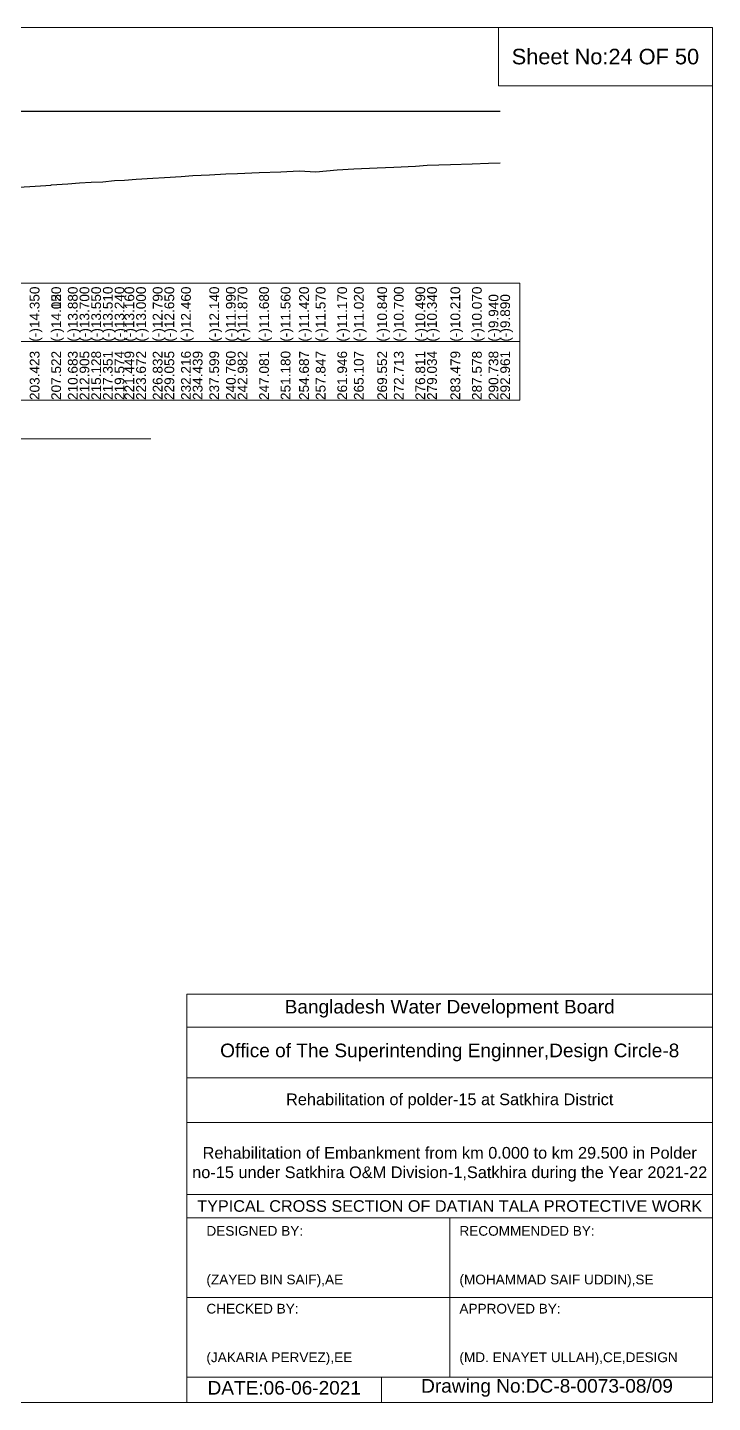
# Model space of a CAD drawing. Header units: inches. Extents: x 89000 to 845000, y -7071 to 31.
# Drawn here: x 451481 to 455000, y -7071 to 0 of the extents above; entities that cross this region are included whole.
import ezdxf

# ---------------------------------------------------------------- set-up
doc = ezdxf.new("R2010")
doc.units = ezdxf.units.IN
doc.header["$LTSCALE"] = 7
doc.header["$MEASUREMENT"] = 0
for name, color, linetype, lineweight in [('Cross section Data Border', 7, 'Continuous', 9), ('Cross Section Labels', 7, 'Continuous', 9), ('Existing_Bed_Level for Xsection', 7, 'Continuous', 25), ('Long Section Labels', 7, 'Continuous', 9)]:
    doc.layers.add(name, color=color, linetype=linetype, lineweight=lineweight)
doc.styles.get("Standard").update_dxf_attribs({"font": 'arial.ttf'})

msp = doc.modelspace()

# ---------------------------------------------------------------- linework, layer by layer
at = {"layer": 'Cross section Data Border'}
msp.add_lwpolyline([(445100, -1315.6), (454009.94614, -1315.6), (454009.94614, -1915.6), (445100, -1915.6)], close=True, dxfattribs=at)
msp.add_lwpolyline([(445100, -1615.6), (454009.94614, -1615.6)], dxfattribs=at)
at = {"layer": 'Cross Section Labels'}
for points in [[(445000, 0), (455000, 0), (455000, -7071), (445000, -7071)], [(453900, 0), (455000, 0), (455000, -300), (453900, -300)]]:
    msp.add_lwpolyline(points, close=True, dxfattribs=at)
for points in [[(447794.97307, -2115.6), (449954.97307, -2115.6), (452114.97307, -2115.6)], [(452300, -7071), (452300, -4971), (455000, -4971)], [(452300, -5141), (455000, -5141)], [(452300, -5401), (455000, -5401)], [(452300, -5631), (455000, -5631)], [(452300, -6001), (455000, -6001)], [(452300, -6121), (455000, -6121)], [(453650, -6121), (453650, -6941)], [(452300, -6531), (455000, -6531)], [(452300, -6941), (455000, -6941)], [(453300, -6941), (453300, -7071)]]:
    msp.add_lwpolyline(points, dxfattribs=at)
at = {"layer": 'Existing_Bed_Level for Xsection'}
for points in [[(446000, -429.6), (453909.94614, -429.6)], [(451407.0937, -822.72), (451492.42887, -817.05), (451603.09969, -810.84), (451603.09969, -808.95), (451688.44203, -804.36), (451748.44263, -799.5), (451808.45097, -795.45), (451868.46681, -794.37), (451928.48992, -787.08), (451979.12702, -784.92), (452039.13668, -780.6), (452124.47357, -774.93), (452184.48741, -771.15), (452269.82257, -766.02), (452329.84037, -761.43), (452415.17386, -757.38), (452500.50861, -753.33), (452560.52728, -750.09), (452671.18171, -744.96), (452781.85805, -741.72), (452876.5471, -737.94), (452961.88111, -741.99), (453072.54366, -731.19), (453157.88351, -727.14), (453277.90233, -722.28), (453363.23821, -718.5), (453473.90796, -712.83), (453533.91307, -708.78), (453653.9407, -705.27), (453764.59808, -701.49), (453849.93656, -697.98), (453909.94614, -696.63)]]:
    msp.add_lwpolyline(points, dxfattribs=at)

# ---------------------------------------------------------------- texts
at = {"layer": 'Cross Section Labels', "attachment_point": 5}
for s, insert, char_height in [('Sheet No:24 OF 50', (454450, -150), 80), ('Bangladesh Water Development Board', (453650, -5046), 70), ('Office of The Superintending Enginner,Design Circle-8', (453650, -5271), 70)]:
    msp.add_mtext(s, dxfattribs=dict(at, insert=insert, char_height=char_height))
at = {"layer": 'Cross Section Labels'}
for s, insert, char_height, width, attachment_point in [('Rehabilitation of polder-15 at Satkhira District', (453650, -5521), 60, 2800, 5), ('Rehabilitation of Embankment from km 0.000 to km 29.500 in Polder no-15 under Satkhira O&M Division-1,Satkhira during the Year 2021-22', (453650, -5846), 60, 2700, 5), ('TYPICAL CROSS SECTION OF DATIAN TALA PROTECTIVE WORK', (453650, -6061), 59.5765532, 2800, 5), ('DESIGNED BY:^J^J^J(ZAYED BIN SAIF),AE', (452400, -6321), 50, 1400, 4), ('RECOMMENDED BY:^J^J^J(MOHAMMAD SAIF UDDIN),SE', (453700, -6321), 50, 1400, 4), ('CHECKED BY:^J^J^J(JAKARIA PERVEZ),EE', (452400, -6721), 50, 1400, 4), ('APPROVED BY:^J^J^J(MD. ENAYET ULLAH),CE,DESIGN', (453700, -6721), 50, 1400, 4), ('DATE:06-06-2021', (452800, -6996), 70, 1400, 5), ('Drawing No:DC-8-0073-08/09', (454150, -6996), 70, 2200, 5)]:
    msp.add_mtext(s, dxfattribs=dict(at, insert=insert, char_height=char_height, width=width, attachment_point=attachment_point))
at = {"layer": 'Long Section Labels', "char_height": 50, "attachment_point": 1, "rotation": 90}
for s, insert in [('(-)14.350', (451492.42887, -1615.6)), ('(-)14.120', (451603.09969, -1615.6)), ('(-)14.050', (451603.09969, -1615.6)), ('(-)13.880', (451688.44203, -1615.6)), ('(-)13.700', (451748.44263, -1615.6)), ('(-)13.550', (451808.45097, -1615.6)), ('(-)13.510', (451868.46681, -1615.6)), ('(-)13.240', (451928.48992, -1615.6)), ('(-)13.160', (451979.12702, -1615.6)), ('(-)13.000', (452039.13668, -1615.6)), ('(-)12.790', (452124.47357, -1615.6)), ('(-)12.650', (452184.48741, -1615.6)), ('(-)12.460', (452269.82257, -1615.6)), ('(-)12.140', (452415.17386, -1615.6)), ('(-)11.990', (452500.50861, -1615.6)), ('(-)11.870', (452560.52728, -1615.6)), ('(-)11.680', (452671.18171, -1615.6)), ('(-)11.560', (452781.85805, -1615.6)), ('(-)11.420', (452876.5471, -1615.6)), ('(-)11.570', (452961.88111, -1615.6)), ('(-)11.170', (453072.54366, -1615.6)), ('(-)11.020', (453157.88351, -1615.6)), ('(-)10.840', (453277.90233, -1615.6)), ('(-)10.700', (453363.23821, -1615.6)), ('(-)10.490', (453473.90796, -1615.6)), ('(-)10.340', (453533.91307, -1615.6)), ('(-)10.210', (453653.9407, -1615.6)), ('(-)10.070', (453764.59808, -1615.6)), ('(-)9.940', (453849.93656, -1615.6)), ('(-)9.890', (453909.94614, -1615.6)), ('203.423', (451492.42887, -1915.6)), ('207.522', (451603.09969, -1915.6)), ('207.522', (451603.09969, -1915.6)), ('210.683', (451688.44203, -1915.6)), ('212.905', (451748.44263, -1915.6)), ('215.128', (451808.45097, -1915.6)), ('217.351', (451868.46681, -1915.6)), ('219.574', (451928.48992, -1915.6)), ('221.449', (451979.12702, -1915.6)), ('223.672', (452039.13668, -1915.6)), ('226.832', (452124.47357, -1915.6)), ('229.055', (452184.48741, -1915.6)), ('232.216', (452269.82257, -1915.6)), ('234.439', (452329.84037, -1915.6)), ('237.599', (452415.17386, -1915.6)), ('240.760', (452500.50861, -1915.6)), ('242.982', (452560.52728, -1915.6)), ('247.081', (452671.18171, -1915.6)), ('251.180', (452781.85805, -1915.6)), ('254.687', (452876.5471, -1915.6)), ('257.847', (452961.88111, -1915.6)), ('261.946', (453072.54366, -1915.6)), ('265.107', (453157.88351, -1915.6)), ('269.552', (453277.90233, -1915.6)), ('272.713', (453363.23821, -1915.6)), ('276.811', (453473.90796, -1915.6)), ('279.034', (453533.91307, -1915.6)), ('283.479', (453653.9407, -1915.6)), ('287.578', (453764.59808, -1915.6)), ('290.738', (453849.93656, -1915.6)), ('292.961', (453909.94614, -1915.6))]:
    msp.add_mtext(s, dxfattribs=dict(at, insert=insert))

doc.saveas('drawing.dxf')
